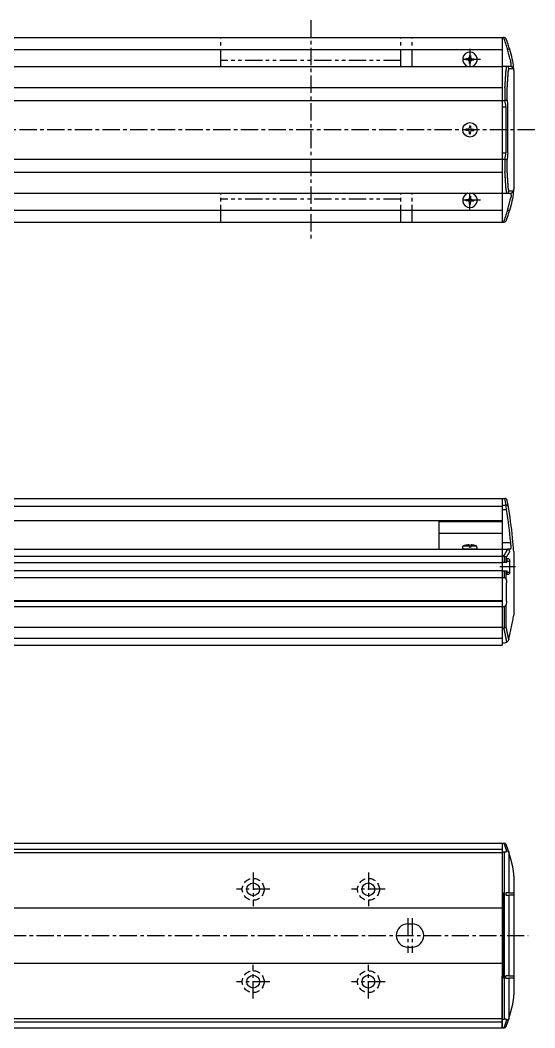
# Model space of a CAD drawing. Extents: x -693 to 200, y 35 to 506.
# Drawn here: x -23.5 to 199.7, y 69.3 to 505.8 of the extents above; entities that cross this region are included whole.
import ezdxf

# ---------------------------------------------------------------- set-up
doc = ezdxf.new("R2010")
doc.units = 0
for name, pattern in [('CENTER', [12, 7.5, -1.5, 1.5, -1.5]), ('DASHED', [4.5, 3, -1.5]), ('PHANTOM', [15, 7.5, -1.5, 1.5, -1.5, 1.5, -1.5])]:
    doc.linetypes.add(name, pattern=pattern)
doc.layers.get('0').update_dxf_attribs({"linetype": 'CONTINUOUS'})
doc.layers.add('CENTER', color=1, linetype='CENTER')

msp = doc.modelspace()

# ---------------------------------------------------------------- linework, layer by layer
at = {"color": 7, "linetype": 'CONTINUOUS'}
for p, q in [((-504.42, 498.26), (185.58, 498.26)), ((185.58, 498.26), (185.58, 418.26)), ((185.58, 498.26), (186.16, 498.26)), ((186.36, 498.26), (186.16, 498.26)), ((-258.42, 493.06), (185.58, 493.06)), ((169.83, 489.01), (169.83, 488.51)), ((170.58, 489.01), (169.83, 489.01)), ((171.33, 490.51), (171.33, 489.76)), ((171.33, 490.51), (171.83, 490.51)), ((171.83, 490.51), (171.83, 489.76)), ((172.57, 489.01), (173.33, 489.01)), ((173.33, 489.01), (173.33, 488.51)), ((187.97, 493.09), (187.82, 493.07)), ((190.16, 487.99), (189.94, 488.98)), ((-504.42, 485.76), (185.58, 485.76)), ((-258.42, 485.76), (185.58, 485.76)), ((170.58, 488.51), (169.83, 488.51)), ((171.33, 487.01), (171.33, 487.77)), ((171.33, 487.01), (171.83, 487.01)), ((171.83, 487.01), (171.83, 487.77)), ((172.57, 488.51), (173.33, 488.51)), ((189.25, 485.76), (185.58, 485.76)), ((188.41, 484.76), (190.24, 484.76)), ((188.97, 488.76), (189.18, 488.03)), ((190.48, 485.88), (190.48, 485.89)), ((190.58, 483.91), (190.58, 432.61)), ((-504.42, 476.53), (185.58, 476.53)), ((186.76, 476.51), (186.77, 476.51)), ((186.77, 476.51), (186.77, 471.02)), ((187.75, 471.6), (187.75, 476.34)), ((-504.42, 471), (185.58, 471)), ((185.58, 471.01), (186.66, 471.01)), ((185.58, 468.26), (187.09, 468.26)), ((186.77, 471.02), (186.66, 471.01)), ((187.09, 468.26), (187.09, 448.26)), ((188.08, 448.26), (188.08, 468.26)), ((169.83, 458.51), (169.83, 458.01)), ((170.58, 458.51), (169.83, 458.51)), ((171.33, 460.01), (171.33, 459.26)), ((171.33, 460.01), (171.83, 460.01)), ((171.83, 460.01), (171.83, 459.26)), ((172.57, 458.51), (173.33, 458.51)), ((173.33, 458.51), (173.33, 458.01)), ((170.58, 458.01), (169.83, 458.01)), ((171.33, 456.51), (171.33, 457.27)), ((171.33, 456.51), (171.83, 456.51)), ((171.83, 456.51), (171.83, 457.27)), ((172.57, 458.01), (173.33, 458.01)), ((-504.42, 445.53), (185.58, 445.53)), ((185.58, 448.26), (187.09, 448.26)), ((185.58, 445.51), (186.66, 445.51)), ((186.66, 445.51), (186.77, 445.51)), ((186.77, 445.51), (186.77, 440.01)), ((187.75, 440.19), (187.75, 444.92)), ((-504.42, 439.99), (185.58, 439.99)), ((186.77, 440.01), (186.76, 440.01)), ((-502.42, 430.76), (187.58, 430.76)), ((-258.42, 430.76), (185.58, 430.76)), ((169.83, 428.01), (169.83, 427.51)), ((170.58, 428.01), (169.83, 428.01)), ((171.33, 429.51), (171.33, 428.76)), ((171.33, 429.51), (171.83, 429.51)), ((171.83, 429.51), (171.83, 428.76)), ((172.57, 428.01), (173.33, 428.01)), ((173.33, 428.01), (173.33, 427.51)), ((185.58, 430.76), (189.25, 430.76)), ((190.24, 431.76), (188.41, 431.76)), ((188.97, 427.76), (189.18, 428.5)), ((189.94, 427.54), (190.16, 428.54)), ((190.48, 430.64), (190.48, 430.65)), ((-258.42, 423.46), (185.58, 423.46)), ((170.58, 427.51), (169.83, 427.51)), ((171.33, 426.01), (171.33, 426.77)), ((171.33, 426.01), (171.83, 426.01)), ((171.83, 426.01), (171.83, 426.77)), ((172.57, 427.51), (173.33, 427.51)), ((187.97, 423.44), (187.82, 423.46)), ((-504.42, 418.26), (185.58, 418.26)), ((185.58, 418.26), (186.16, 418.26)), ((186.16, 418.26), (186.36, 418.26)), ((-258.42, 298.59), (185.58, 298.59)), ((185.58, 298.59), (185.58, 236.09)), ((185.58, 298.59), (185.58, 289.09)), ((185.58, 298.59), (186.76, 298.59)), ((185.58, 298.59), (185.58, 289.09)), ((186.77, 298.59), (186.76, 298.59)), ((-258.42, 295.23), (185.58, 295.23)), ((185.58, 295.7), (187.27, 295.7)), ((185.58, 293.82), (187.43, 293.82)), ((-258.42, 289.09), (185.58, 289.09)), ((158.08, 289.09), (158.08, 276.59)), ((158.08, 288.62), (185.58, 288.62)), ((158.08, 283.63), (185.58, 283.63)), ((185.58, 279.59), (189.25, 279.59)), ((-504.42, 276.59), (185.58, 276.59)), ((168.43, 276.59), (168.54, 277.89)), ((174.73, 276.59), (168.43, 276.59)), ((171.18, 277.89), (168.54, 277.89)), ((171.18, 278.48), (171.18, 277.49)), ((171.98, 277.49), (171.18, 277.49)), ((171.98, 278.48), (171.98, 277.49)), ((174.61, 277.89), (171.98, 277.89)), ((174.73, 276.59), (174.61, 277.89)), ((185.58, 276.59), (187.82, 276.59)), ((185.58, 276.59), (185.58, 235.09)), ((188.97, 276.59), (187.82, 276.59)), ((187.82, 276.59), (187.97, 276.58)), ((189.18, 276.68), (188.97, 276.59)), ((190.48, 276.91), (190.48, 276.89)), ((190.58, 275.59), (190.58, 248.09)), ((-504.42, 273.59), (185.58, 273.59)), ((-504.42, 270.84), (185.58, 270.84)), ((185.58, 273.59), (186.16, 273.59)), ((185.58, 270.99), (187.55, 270.99)), ((186.16, 273.59), (186.36, 273.57)), ((186.36, 273.57), (186.36, 270.99)), ((187.29, 270.99), (187.29, 273.01)), ((188.49, 272.44), (187.55, 272.44)), ((187.55, 272.44), (187.55, 270.99)), ((187.55, 271.44), (188.81, 271.44)), ((188.81, 266.74), (188.81, 271.44)), ((-504.42, 267.34), (185.58, 267.34)), ((185.58, 267.19), (187.55, 267.19)), ((186.36, 267.19), (186.36, 264.32)), ((187.29, 263.52), (187.29, 267.19)), ((187.55, 267.19), (187.55, 265.74)), ((187.55, 266.74), (188.81, 266.74)), ((-504.42, 264.32), (185.58, 264.32)), ((185.58, 264.32), (186.36, 264.32)), ((187.43, 254.09), (187.43, 262.09)), ((187.55, 265.74), (188.49, 265.74)), ((-504.42, 254.39), (185.58, 254.39)), ((-504.42, 254.09), (185.58, 254.09)), ((-504.42, 251.85), (185.58, 251.85)), ((185.58, 251.85), (186.36, 251.85)), ((186.36, 251.85), (186.36, 242.59)), ((187.29, 242.85), (187.29, 252.65)), ((-504.42, 242.85), (185.58, 242.85)), ((185.58, 242.59), (186.31, 242.59)), ((186.36, 242.59), (186.31, 242.59)), ((-504.42, 238.09), (185.58, 238.09)), ((185.58, 236.09), (186.52, 236.09)), ((188.47, 237.62), (188.43, 237.48)), ((-504.42, 235.09), (185.58, 235.09)), ((-504.42, 149.3), (185.58, 149.3)), ((185.58, 149.3), (185.58, 69.3)), ((185.58, 149.3), (185.58, 126.85)), ((185.58, 149.3), (186.31, 149.3)), ((186.31, 149.3), (186.36, 149.3)), ((-504.42, 146.7), (185.58, 146.7)), ((-504.42, 145.3), (185.58, 145.3)), ((185.58, 145.55), (186.52, 145.55)), ((186.52, 73.05), (186.52, 145.55)), ((188.43, 145.51), (188.47, 145.38)), ((188.47, 145.38), (188.47, 127.8)), ((190.58, 134.95), (190.58, 83.65)), ((186.03, 127.8), (185.58, 127.8)), ((185.58, 126.85), (186.03, 126.85)), ((186.03, 127.8), (186.03, 90.8)), ((188.47, 127.8), (187.08, 127.8)), ((187.08, 127.8), (187.08, 126.8)), ((187.08, 126.8), (188.47, 126.8)), ((188.47, 127.8), (190.41, 127.8)), ((188.47, 126.8), (188.47, 91.8)), ((190.41, 126.8), (188.47, 126.8)), ((190.41, 127.8), (190.58, 127.75)), ((190.58, 126.74), (190.41, 126.8)), ((-504.42, 121.3), (185.58, 121.3)), ((144.58, 114.3), (146.58, 114.3)), ((144.58, 104.3), (146.58, 104.3)), ((-504.42, 97.3), (185.58, 97.3)), ((186.03, 91.76), (185.58, 91.75)), ((185.58, 69.3), (185.58, 91.75)), ((188.47, 91.8), (187.08, 91.8)), ((187.08, 90.8), (187.08, 91.8)), ((188.47, 91.8), (190.41, 91.8)), ((190.41, 91.8), (190.58, 91.86)), ((186.03, 90.8), (185.58, 90.8)), ((187.08, 90.8), (188.47, 90.8)), ((188.47, 90.8), (188.47, 73.22)), ((190.41, 90.8), (188.47, 90.8)), ((190.58, 90.86), (190.41, 90.8)), ((-504.42, 73.3), (185.58, 73.3)), ((-504.42, 71.9), (185.58, 71.9)), ((185.58, 73.05), (186.52, 73.05)), ((188.47, 73.22), (188.43, 73.09)), ((-504.42, 69.3), (185.58, 69.3)), ((185.58, 69.3), (186.31, 69.3)), ((186.36, 69.3), (186.31, 69.3))]:
    msp.add_line(p, q, dxfattribs=at)
at = {"color": 3, "linetype": 'PHANTOM'}
for p, q in [((63.58, 485.76), (63.58, 498.26)), ((141.58, 485.76), (141.58, 498.26)), ((146.58, 485.76), (146.58, 498.26)), ((141.58, 488.26), (63.58, 488.26)), ((63.58, 418.26), (63.58, 430.76)), ((141.58, 428.26), (63.58, 428.26)), ((141.58, 418.26), (141.58, 430.76)), ((146.58, 418.26), (146.58, 430.76))]:
    msp.add_line(p, q, dxfattribs=at)
at = {"color": 7, "linetype": 'CONTINUOUS'}
for points in [[(188.86, 493.09), (188.86, 493.09), (188.85, 493.11), (188.74, 493.17), (188.54, 493.18), (188.28, 493.15), (187.97, 493.09)], [(189.48, 486.57), (189.39, 487.13), (189.18, 488.03)], [(189.48, 429.96), (189.39, 429.4), (189.18, 428.5)], [(188.86, 423.44), (188.86, 423.44), (188.85, 423.42), (188.74, 423.36), (188.54, 423.35), (188.28, 423.38), (187.97, 423.44)], [(187.43, 293.82), (187.39, 294.24), (187.34, 294.87), (187.3, 295.37), (187.27, 295.7)], [(189.18, 276.68), (189.39, 277.07), (189.48, 277.54)], [(188.49, 272.44), (188.5, 272.44), (188.61, 272.37), (188.7, 272.2), (188.76, 271.96), (188.8, 271.66), (188.81, 271.44)], [(188.81, 266.74), (188.81, 266.64), (188.78, 266.32), (188.72, 266.03), (188.63, 265.83), (188.52, 265.74), (188.49, 265.74)], [(187.29, 263.52), (187.37, 263.03), (187.43, 262.09)], [(187.43, 254.09), (187.41, 253.54), (187.29, 252.65)], [(188.47, 237.62), (189.38, 241.71), (190.16, 245.67)], [(188.43, 145.51), (188.38, 145.61), (188.23, 145.74), (187.98, 145.8), (187.58, 145.73)], [(190.16, 139.03), (189.38, 142.3), (188.47, 145.38)], [(188.47, 73.22), (189.38, 76.31), (190.16, 79.58)], [(187.58, 72.88), (187.79, 72.82), (188.1, 72.82), (188.32, 72.92), (188.43, 73.09)]]:
    msp.add_lwpolyline(points, dxfattribs=at)
for points in [[(186.76, 476.51, 0), (186.76, 476.58, 0), (186.77, 476.64, 0), (186.77, 476.7, 0), (186.77, 476.76, 0), (186.78, 476.82, 0), (186.78, 476.89, 0), (186.79, 476.95, 0), (186.79, 477.01, 0), (186.79, 477.07, 0), (186.8, 477.13, 0), (186.8, 477.19, 0), (186.81, 477.26, 0), (186.81, 477.32, 0), (186.82, 477.38, 0), (186.82, 477.44, 0), (186.82, 477.5, 0), (186.83, 477.57, 0), (186.83, 477.63, 0), (186.84, 477.69, 0), (186.84, 477.75, 0), (186.84, 477.81, 0), (186.85, 477.88, 0), (186.85, 477.94, 0), (186.86, 478, 0), (186.86, 478.06, 0), (186.87, 478.12, 0), (186.87, 478.19, 0), (186.87, 478.25, 0), (186.88, 478.31, 0), (186.88, 478.37, 0), (186.89, 478.43, 0), (186.89, 478.5, 0), (186.89, 478.56, 0), (186.9, 478.62, 0), (186.9, 478.68, 0), (186.91, 478.74, 0), (186.91, 478.81, 0), (186.91, 478.87, 0), (186.92, 478.93, 0), (186.92, 478.99, 0), (186.93, 479.05, 0), (186.93, 479.12, 0), (186.94, 479.18, 0), (186.94, 479.24, 0), (186.94, 479.3, 0), (186.95, 479.36, 0), (186.95, 479.42, 0), (186.96, 479.49, 0), (186.96, 479.55, 0), (186.96, 479.61, 0), (186.97, 479.67, 0), (186.97, 479.74, 0), (186.97, 479.8, 0), (186.98, 479.86, 0), (186.98, 479.92, 0), (186.99, 479.98, 0), (186.99, 480.05, 0), (187, 480.11, 0), (187, 480.17, 0), (187, 480.23, 0), (187.01, 480.29, 0), (187.01, 480.36, 0), (187.01, 480.42, 0), (187.02, 480.48, 0), (187.02, 480.54, 0), (187.03, 480.6, 0), (187.03, 480.67, 0), (187.03, 480.73, 0), (187.04, 480.79, 0), (187.04, 480.85, 0), (187.05, 480.91, 0), (187.05, 480.98, 0), (187.06, 481.04, 0), (187.06, 481.1, 0), (187.06, 481.16, 0), (187.07, 481.22, 0), (187.07, 481.29, 0), (187.07, 481.35, 0), (187.08, 481.41, 0), (187.08, 481.47, 0), (187.09, 481.53, 0), (187.09, 481.59, 0), (187.09, 481.66, 0), (187.1, 481.72, 0), (187.1, 481.78, 0), (187.11, 481.84, 0), (187.11, 481.9, 0), (187.11, 481.97, 0), (187.12, 482.03, 0), (187.12, 482.09, 0), (187.13, 482.15, 0), (187.13, 482.21, 0), (187.13, 482.28, 0), (187.14, 482.34, 0), (187.14, 482.4, 0), (187.15, 482.46, 0), (187.15, 482.52, 0), (187.15, 482.59, 0), (187.16, 482.65, 0), (187.16, 482.71, 0), (187.16, 482.77, 0), (187.17, 482.83, 0), (187.17, 482.9, 0), (187.18, 482.96, 0), (187.18, 483.02, 0), (187.19, 483.08, 0), (187.19, 483.14, 0), (187.19, 483.21, 0), (187.2, 483.27, 0), (187.2, 483.33, 0), (187.2, 483.39, 0), (187.21, 483.45, 0), (187.21, 483.52, 0), (187.22, 483.58, 0), (187.22, 483.64, 0), (187.22, 483.7, 0), (187.23, 483.77, 0), (187.23, 483.83, 0), (187.24, 483.89, 0), (187.24, 483.95, 0), (187.24, 484.01, 0), (187.25, 484.08, 0), (187.25, 484.14, 0), (187.25, 484.2, 0), (187.26, 484.26, 0), (187.26, 484.32, 0), (187.27, 484.39, 0), (187.27, 484.45, 0)], [(187.75, 476.34, 0), (187.76, 476.4, 0), (187.76, 476.46, 0), (187.76, 476.52, 0), (187.77, 476.58, 0), (187.77, 476.64, 0), (187.78, 476.7, 0), (187.78, 476.76, 0), (187.78, 476.82, 0), (187.79, 476.88, 0), (187.79, 476.94, 0), (187.8, 477, 0), (187.8, 477.06, 0), (187.81, 477.13, 0), (187.81, 477.19, 0), (187.81, 477.25, 0), (187.82, 477.31, 0), (187.82, 477.37, 0), (187.83, 477.43, 0), (187.83, 477.49, 0), (187.83, 477.55, 0), (187.84, 477.61, 0), (187.84, 477.67, 0), (187.85, 477.73, 0), (187.85, 477.79, 0), (187.85, 477.85, 0), (187.86, 477.91, 0), (187.86, 477.97, 0), (187.87, 478.04, 0), (187.87, 478.1, 0), (187.87, 478.16, 0), (187.88, 478.22, 0), (187.88, 478.28, 0), (187.89, 478.34, 0), (187.89, 478.4, 0), (187.89, 478.46, 0), (187.9, 478.52, 0), (187.9, 478.58, 0), (187.91, 478.64, 0), (187.91, 478.7, 0), (187.91, 478.76, 0), (187.92, 478.82, 0), (187.92, 478.88, 0), (187.93, 478.94, 0), (187.93, 479.01, 0), (187.93, 479.07, 0), (187.94, 479.13, 0), (187.94, 479.19, 0), (187.95, 479.25, 0), (187.95, 479.31, 0), (187.95, 479.37, 0), (187.96, 479.43, 0), (187.96, 479.49, 0), (187.97, 479.55, 0), (187.97, 479.61, 0), (187.97, 479.67, 0), (187.98, 479.73, 0), (187.98, 479.8, 0), (187.99, 479.86, 0), (187.99, 479.92, 0), (187.99, 479.98, 0), (188, 480.04, 0), (188, 480.1, 0), (188, 480.16, 0), (188.01, 480.22, 0), (188.01, 480.28, 0), (188.02, 480.34, 0), (188.02, 480.4, 0), (188.03, 480.46, 0), (188.03, 480.52, 0), (188.03, 480.58, 0), (188.04, 480.64, 0), (188.04, 480.7, 0), (188.04, 480.77, 0), (188.05, 480.83, 0), (188.05, 480.89, 0), (188.06, 480.95, 0), (188.06, 481.01, 0), (188.06, 481.07, 0), (188.07, 481.13, 0), (188.07, 481.19, 0), (188.08, 481.25, 0), (188.08, 481.31, 0), (188.08, 481.37, 0), (188.09, 481.43, 0), (188.09, 481.49, 0), (188.09, 481.55, 0), (188.1, 481.62, 0), (188.1, 481.68, 0), (188.11, 481.74, 0), (188.11, 481.8, 0), (188.12, 481.86, 0), (188.12, 481.92, 0), (188.12, 481.98, 0), (188.13, 482.04, 0), (188.13, 482.1, 0), (188.13, 482.16, 0), (188.14, 482.22, 0), (188.14, 482.28, 0), (188.15, 482.35, 0), (188.15, 482.4, 0), (188.15, 482.47, 0), (188.16, 482.53, 0), (188.16, 482.59, 0), (188.16, 482.65, 0), (188.17, 482.71, 0), (188.17, 482.77, 0), (188.18, 482.83, 0), (188.18, 482.89, 0), (188.18, 482.95, 0), (188.19, 483.01, 0), (188.19, 483.07, 0), (188.19, 483.13, 0), (188.2, 483.19, 0), (188.2, 483.26, 0), (188.21, 483.32, 0), (188.21, 483.38, 0), (188.21, 483.44, 0), (188.22, 483.5, 0), (188.22, 483.56, 0), (188.23, 483.62, 0), (188.23, 483.68, 0), (188.23, 483.74, 0), (188.24, 483.8, 0), (188.24, 483.86, 0), (188.25, 483.92, 0), (188.25, 483.99, 0), (188.25, 484.05, 0), (188.26, 484.11, 0)], [(187.27, 432.08, 0), (187.27, 432.14, 0), (187.26, 432.2, 0), (187.26, 432.27, 0), (187.25, 432.33, 0), (187.25, 432.39, 0), (187.25, 432.45, 0), (187.24, 432.51, 0), (187.24, 432.58, 0), (187.24, 432.64, 0), (187.23, 432.7, 0), (187.23, 432.76, 0), (187.22, 432.82, 0), (187.22, 432.89, 0), (187.22, 432.95, 0), (187.21, 433.01, 0), (187.21, 433.07, 0), (187.2, 433.13, 0), (187.2, 433.2, 0), (187.2, 433.26, 0), (187.19, 433.32, 0), (187.19, 433.38, 0), (187.19, 433.44, 0), (187.18, 433.51, 0), (187.18, 433.57, 0), (187.17, 433.63, 0), (187.17, 433.69, 0), (187.16, 433.76, 0), (187.16, 433.82, 0), (187.16, 433.88, 0), (187.15, 433.94, 0), (187.15, 434, 0), (187.15, 434.07, 0), (187.14, 434.13, 0), (187.14, 434.19, 0), (187.13, 434.25, 0), (187.13, 434.31, 0), (187.13, 434.38, 0), (187.12, 434.44, 0), (187.12, 434.5, 0), (187.11, 434.56, 0), (187.11, 434.62, 0), (187.11, 434.69, 0), (187.1, 434.75, 0), (187.1, 434.81, 0), (187.09, 434.87, 0), (187.09, 434.93, 0), (187.09, 435, 0), (187.08, 435.06, 0), (187.08, 435.12, 0), (187.07, 435.18, 0), (187.07, 435.24, 0), (187.07, 435.31, 0), (187.06, 435.37, 0), (187.06, 435.43, 0), (187.06, 435.49, 0), (187.05, 435.55, 0), (187.05, 435.62, 0), (187.04, 435.68, 0), (187.04, 435.74, 0), (187.03, 435.8, 0), (187.03, 435.86, 0), (187.03, 435.93, 0), (187.02, 435.99, 0), (187.02, 436.05, 0), (187.01, 436.11, 0), (187.01, 436.17, 0), (187.01, 436.24, 0), (187, 436.3, 0), (187, 436.36, 0), (187, 436.42, 0), (186.99, 436.48, 0), (186.99, 436.55, 0), (186.98, 436.61, 0), (186.98, 436.67, 0), (186.97, 436.73, 0), (186.97, 436.79, 0), (186.97, 436.86, 0), (186.96, 436.92, 0), (186.96, 436.98, 0), (186.96, 437.04, 0), (186.95, 437.1, 0), (186.95, 437.17, 0), (186.94, 437.23, 0), (186.94, 437.29, 0), (186.94, 437.35, 0), (186.93, 437.41, 0), (186.93, 437.48, 0), (186.92, 437.54, 0), (186.92, 437.6, 0), (186.91, 437.66, 0), (186.91, 437.72, 0), (186.91, 437.79, 0), (186.9, 437.85, 0), (186.9, 437.91, 0), (186.89, 437.97, 0), (186.89, 438.03, 0), (186.89, 438.1, 0), (186.88, 438.16, 0), (186.88, 438.22, 0), (186.87, 438.28, 0), (186.87, 438.34, 0), (186.87, 438.4, 0), (186.86, 438.47, 0), (186.86, 438.53, 0), (186.85, 438.59, 0), (186.85, 438.65, 0), (186.84, 438.71, 0), (186.84, 438.78, 0), (186.84, 438.84, 0), (186.83, 438.9, 0), (186.83, 438.96, 0), (186.82, 439.02, 0), (186.82, 439.09, 0), (186.82, 439.15, 0), (186.81, 439.21, 0), (186.81, 439.27, 0), (186.8, 439.33, 0), (186.8, 439.39, 0), (186.79, 439.46, 0), (186.79, 439.52, 0), (186.79, 439.58, 0), (186.78, 439.64, 0), (186.78, 439.7, 0), (186.77, 439.77, 0), (186.77, 439.83, 0), (186.77, 439.89, 0), (186.76, 439.95, 0), (186.76, 440.01, 0)], [(188.26, 432.42, 0), (188.25, 432.48, 0), (188.25, 432.54, 0), (188.25, 432.61, 0), (188.24, 432.66, 0), (188.24, 432.73, 0), (188.23, 432.79, 0), (188.23, 432.85, 0), (188.23, 432.91, 0), (188.22, 432.97, 0), (188.22, 433.03, 0), (188.21, 433.09, 0), (188.21, 433.15, 0), (188.21, 433.21, 0), (188.2, 433.27, 0), (188.2, 433.33, 0), (188.19, 433.39, 0), (188.19, 433.45, 0), (188.19, 433.52, 0), (188.18, 433.58, 0), (188.18, 433.64, 0), (188.18, 433.7, 0), (188.17, 433.76, 0), (188.17, 433.82, 0), (188.16, 433.88, 0), (188.16, 433.94, 0), (188.16, 434, 0), (188.15, 434.06, 0), (188.15, 434.12, 0), (188.15, 434.18, 0), (188.14, 434.25, 0), (188.14, 434.31, 0), (188.13, 434.37, 0), (188.13, 434.43, 0), (188.13, 434.49, 0), (188.12, 434.55, 0), (188.12, 434.61, 0), (188.12, 434.67, 0), (188.11, 434.73, 0), (188.11, 434.79, 0), (188.1, 434.85, 0), (188.1, 434.91, 0), (188.09, 434.97, 0), (188.09, 435.03, 0), (188.09, 435.1, 0), (188.08, 435.16, 0), (188.08, 435.22, 0), (188.08, 435.28, 0), (188.07, 435.34, 0), (188.07, 435.4, 0), (188.06, 435.46, 0), (188.06, 435.52, 0), (188.06, 435.58, 0), (188.05, 435.64, 0), (188.05, 435.7, 0), (188.04, 435.76, 0), (188.04, 435.82, 0), (188.04, 435.88, 0), (188.03, 435.94, 0), (188.03, 436, 0), (188.03, 436.07, 0), (188.02, 436.13, 0), (188.02, 436.19, 0), (188.01, 436.25, 0), (188.01, 436.31, 0), (188, 436.37, 0), (188, 436.43, 0), (188, 436.49, 0), (187.99, 436.55, 0), (187.99, 436.61, 0), (187.99, 436.67, 0), (187.98, 436.73, 0), (187.98, 436.79, 0), (187.97, 436.85, 0), (187.97, 436.92, 0), (187.97, 436.98, 0), (187.96, 437.04, 0), (187.96, 437.1, 0), (187.95, 437.16, 0), (187.95, 437.22, 0), (187.95, 437.28, 0), (187.94, 437.34, 0), (187.94, 437.4, 0), (187.93, 437.46, 0), (187.93, 437.52, 0), (187.93, 437.58, 0), (187.92, 437.64, 0), (187.92, 437.7, 0), (187.91, 437.76, 0), (187.91, 437.83, 0), (187.91, 437.89, 0), (187.9, 437.95, 0), (187.9, 438.01, 0), (187.89, 438.07, 0), (187.89, 438.13, 0), (187.89, 438.19, 0), (187.88, 438.25, 0), (187.88, 438.31, 0), (187.87, 438.37, 0), (187.87, 438.43, 0), (187.87, 438.49, 0), (187.86, 438.55, 0), (187.86, 438.61, 0), (187.85, 438.68, 0), (187.85, 438.74, 0), (187.85, 438.8, 0), (187.84, 438.86, 0), (187.84, 438.92, 0), (187.83, 438.98, 0), (187.83, 439.04, 0), (187.83, 439.1, 0), (187.82, 439.16, 0), (187.82, 439.22, 0), (187.81, 439.28, 0), (187.81, 439.34, 0), (187.81, 439.4, 0), (187.8, 439.46, 0), (187.8, 439.52, 0), (187.79, 439.58, 0), (187.79, 439.64, 0), (187.78, 439.71, 0), (187.78, 439.77, 0), (187.78, 439.83, 0), (187.77, 439.89, 0), (187.77, 439.95, 0), (187.76, 440.01, 0), (187.76, 440.07, 0), (187.76, 440.13, 0), (187.75, 440.19, 0)], [(171.18, 278.48, 0), (171.16, 278.48, 0), (171.13, 278.48, 0), (171.11, 278.47, 0), (171.09, 278.47, 0), (171.07, 278.47, 0), (171.05, 278.47, 0), (171.03, 278.47, 0), (171.01, 278.47, 0), (170.99, 278.46, 0), (170.97, 278.46, 0), (170.94, 278.46, 0), (170.92, 278.46, 0), (170.9, 278.46, 0), (170.88, 278.46, 0), (170.86, 278.45, 0), (170.84, 278.45, 0), (170.82, 278.45, 0), (170.8, 278.45, 0), (170.78, 278.45, 0), (170.75, 278.44, 0), (170.73, 278.44, 0), (170.71, 278.44, 0), (170.69, 278.44, 0), (170.67, 278.44, 0), (170.65, 278.43, 0), (170.63, 278.43, 0), (170.61, 278.43, 0), (170.59, 278.43, 0), (170.56, 278.42, 0), (170.54, 278.42, 0), (170.52, 278.42, 0), (170.5, 278.41, 0), (170.48, 278.41, 0), (170.46, 278.41, 0), (170.44, 278.4, 0), (170.42, 278.4, 0), (170.4, 278.4, 0), (170.38, 278.4, 0), (170.35, 278.39, 0), (170.33, 278.39, 0), (170.31, 278.39, 0), (170.29, 278.38, 0), (170.27, 278.38, 0), (170.25, 278.38, 0), (170.23, 278.37, 0), (170.21, 278.37, 0), (170.19, 278.37, 0), (170.17, 278.36, 0), (170.15, 278.36, 0), (170.12, 278.35, 0), (170.1, 278.35, 0), (170.08, 278.35, 0), (170.06, 278.34, 0), (170.04, 278.34, 0), (170.02, 278.33, 0), (170, 278.33, 0), (169.98, 278.32, 0), (169.96, 278.32, 0), (169.94, 278.32, 0), (169.92, 278.31, 0), (169.9, 278.31, 0), (169.88, 278.3, 0), (169.85, 278.3, 0), (169.83, 278.29, 0), (169.81, 278.29, 0), (169.79, 278.29, 0), (169.77, 278.28, 0), (169.75, 278.27, 0), (169.73, 278.27, 0), (169.71, 278.26, 0), (169.69, 278.26, 0), (169.67, 278.25, 0), (169.65, 278.25, 0), (169.63, 278.25, 0), (169.61, 278.24, 0), (169.59, 278.24, 0), (169.57, 278.23, 0), (169.54, 278.22, 0), (169.53, 278.22, 0), (169.5, 278.21, 0), (169.48, 278.21, 0), (169.46, 278.2, 0), (169.44, 278.2, 0), (169.42, 278.19, 0), (169.4, 278.19, 0), (169.38, 278.18, 0), (169.36, 278.17, 0), (169.34, 278.17, 0), (169.32, 278.16, 0), (169.3, 278.15, 0), (169.28, 278.15, 0), (169.26, 278.14, 0), (169.24, 278.14, 0), (169.22, 278.13, 0), (169.2, 278.12, 0), (169.18, 278.12, 0), (169.16, 278.11, 0), (169.14, 278.11, 0), (169.12, 278.1, 0), (169.1, 278.09, 0), (169.08, 278.09, 0), (169.06, 278.08, 0), (169.04, 278.07, 0), (169.02, 278.06, 0), (169, 278.06, 0), (168.98, 278.05, 0), (168.96, 278.05, 0), (168.94, 278.04, 0), (168.92, 278.03, 0), (168.9, 278.02, 0), (168.88, 278.02, 0), (168.86, 278.01, 0), (168.84, 278, 0), (168.82, 278, 0), (168.8, 277.99, 0), (168.78, 277.98, 0), (168.76, 277.97, 0), (168.74, 277.96, 0), (168.72, 277.96, 0), (168.7, 277.95, 0), (168.68, 277.94, 0), (168.66, 277.93, 0), (168.64, 277.93, 0), (168.62, 277.92, 0), (168.6, 277.91, 0), (168.58, 277.9, 0), (168.56, 277.89, 0), (168.54, 277.89, 0)], [(174.61, 277.89, 0), (174.59, 277.89, 0), (174.57, 277.9, 0), (174.55, 277.91, 0), (174.53, 277.92, 0), (174.51, 277.93, 0), (174.5, 277.93, 0), (174.47, 277.94, 0), (174.46, 277.95, 0), (174.44, 277.96, 0), (174.42, 277.96, 0), (174.4, 277.97, 0), (174.38, 277.98, 0), (174.36, 277.99, 0), (174.34, 278, 0), (174.32, 278, 0), (174.3, 278.01, 0), (174.28, 278.02, 0), (174.26, 278.02, 0), (174.24, 278.03, 0), (174.22, 278.04, 0), (174.2, 278.05, 0), (174.18, 278.05, 0), (174.16, 278.06, 0), (174.14, 278.06, 0), (174.12, 278.07, 0), (174.1, 278.08, 0), (174.08, 278.09, 0), (174.06, 278.09, 0), (174.04, 278.1, 0), (174.02, 278.11, 0), (174, 278.11, 0), (173.97, 278.12, 0), (173.96, 278.12, 0), (173.94, 278.13, 0), (173.91, 278.14, 0), (173.89, 278.14, 0), (173.87, 278.15, 0), (173.85, 278.15, 0), (173.83, 278.16, 0), (173.81, 278.17, 0), (173.79, 278.17, 0), (173.77, 278.18, 0), (173.75, 278.19, 0), (173.73, 278.19, 0), (173.71, 278.2, 0), (173.69, 278.2, 0), (173.67, 278.21, 0), (173.65, 278.21, 0), (173.63, 278.22, 0), (173.61, 278.22, 0), (173.59, 278.23, 0), (173.57, 278.24, 0), (173.55, 278.24, 0), (173.53, 278.25, 0), (173.51, 278.25, 0), (173.49, 278.25, 0), (173.47, 278.26, 0), (173.44, 278.26, 0), (173.42, 278.27, 0), (173.4, 278.27, 0), (173.38, 278.28, 0), (173.36, 278.29, 0), (173.34, 278.29, 0), (173.32, 278.29, 0), (173.3, 278.3, 0), (173.28, 278.3, 0), (173.26, 278.31, 0), (173.24, 278.31, 0), (173.22, 278.32, 0), (173.2, 278.32, 0), (173.18, 278.32, 0), (173.15, 278.33, 0), (173.13, 278.33, 0), (173.11, 278.34, 0), (173.09, 278.34, 0), (173.07, 278.35, 0), (173.05, 278.35, 0), (173.03, 278.35, 0), (173.01, 278.36, 0), (172.99, 278.36, 0), (172.97, 278.37, 0), (172.95, 278.37, 0), (172.93, 278.37, 0), (172.9, 278.38, 0), (172.88, 278.38, 0), (172.86, 278.38, 0), (172.84, 278.39, 0), (172.82, 278.39, 0), (172.8, 278.39, 0), (172.78, 278.4, 0), (172.76, 278.4, 0), (172.74, 278.4, 0), (172.72, 278.4, 0), (172.69, 278.41, 0), (172.67, 278.41, 0), (172.65, 278.41, 0), (172.63, 278.42, 0), (172.61, 278.42, 0), (172.59, 278.42, 0), (172.57, 278.43, 0), (172.55, 278.43, 0), (172.53, 278.43, 0), (172.5, 278.43, 0), (172.48, 278.44, 0), (172.46, 278.44, 0), (172.44, 278.44, 0), (172.42, 278.44, 0), (172.4, 278.44, 0), (172.38, 278.45, 0), (172.36, 278.45, 0), (172.34, 278.45, 0), (172.31, 278.45, 0), (172.29, 278.45, 0), (172.27, 278.46, 0), (172.25, 278.46, 0), (172.23, 278.46, 0), (172.21, 278.46, 0), (172.19, 278.46, 0), (172.17, 278.46, 0), (172.15, 278.47, 0), (172.12, 278.47, 0), (172.1, 278.47, 0), (172.08, 278.47, 0), (172.06, 278.47, 0), (172.04, 278.47, 0), (172.02, 278.48, 0), (172, 278.48, 0), (171.98, 278.48, 0)], [(186.16, 273.59, 0), (186.18, 273.61, 0), (186.19, 273.63, 0), (186.21, 273.66, 0), (186.22, 273.68, 0), (186.24, 273.7, 0), (186.26, 273.73, 0), (186.27, 273.75, 0), (186.29, 273.77, 0), (186.3, 273.79, 0), (186.32, 273.82, 0), (186.34, 273.84, 0), (186.35, 273.86, 0), (186.37, 273.89, 0), (186.38, 273.91, 0), (186.4, 273.93, 0), (186.41, 273.95, 0), (186.43, 273.98, 0), (186.44, 274, 0), (186.46, 274.02, 0), (186.47, 274.05, 0), (186.49, 274.07, 0), (186.51, 274.09, 0), (186.52, 274.12, 0), (186.54, 274.14, 0), (186.55, 274.16, 0), (186.57, 274.19, 0), (186.58, 274.21, 0), (186.6, 274.23, 0), (186.61, 274.26, 0), (186.63, 274.28, 0), (186.64, 274.3, 0), (186.66, 274.32, 0), (186.67, 274.35, 0), (186.69, 274.37, 0), (186.7, 274.39, 0), (186.72, 274.42, 0), (186.73, 274.44, 0), (186.75, 274.46, 0), (186.76, 274.49, 0), (186.78, 274.51, 0), (186.79, 274.53, 0), (186.81, 274.56, 0), (186.82, 274.58, 0), (186.84, 274.6, 0), (186.85, 274.63, 0), (186.87, 274.65, 0), (186.88, 274.67, 0), (186.9, 274.7, 0), (186.91, 274.72, 0), (186.92, 274.74, 0), (186.94, 274.77, 0), (186.95, 274.79, 0), (186.97, 274.81, 0), (186.98, 274.84, 0), (187, 274.86, 0), (187.01, 274.88, 0), (187.03, 274.91, 0), (187.04, 274.93, 0), (187.05, 274.95, 0), (187.07, 274.98, 0), (187.08, 275, 0), (187.1, 275.02, 0), (187.11, 275.05, 0), (187.12, 275.07, 0), (187.14, 275.09, 0), (187.15, 275.12, 0), (187.17, 275.14, 0), (187.18, 275.16, 0), (187.19, 275.19, 0), (187.21, 275.21, 0), (187.22, 275.23, 0), (187.24, 275.26, 0), (187.25, 275.28, 0), (187.26, 275.3, 0), (187.28, 275.33, 0), (187.29, 275.35, 0), (187.31, 275.37, 0), (187.32, 275.4, 0), (187.33, 275.42, 0), (187.35, 275.44, 0), (187.36, 275.47, 0), (187.37, 275.49, 0), (187.39, 275.51, 0), (187.4, 275.54, 0), (187.41, 275.56, 0), (187.43, 275.58, 0), (187.44, 275.61, 0), (187.46, 275.63, 0), (187.47, 275.65, 0), (187.48, 275.68, 0), (187.5, 275.7, 0), (187.51, 275.73, 0), (187.52, 275.75, 0), (187.53, 275.77, 0), (187.55, 275.8, 0), (187.56, 275.82, 0), (187.57, 275.84, 0), (187.59, 275.87, 0), (187.6, 275.89, 0), (187.61, 275.91, 0), (187.63, 275.94, 0), (187.64, 275.96, 0), (187.65, 275.99, 0), (187.66, 276.01, 0), (187.68, 276.03, 0), (187.69, 276.06, 0), (187.7, 276.08, 0), (187.72, 276.1, 0), (187.73, 276.13, 0), (187.74, 276.15, 0), (187.75, 276.17, 0), (187.77, 276.2, 0), (187.78, 276.22, 0), (187.79, 276.25, 0), (187.81, 276.27, 0), (187.82, 276.29, 0), (187.83, 276.32, 0), (187.84, 276.34, 0), (187.86, 276.36, 0), (187.87, 276.39, 0), (187.88, 276.41, 0), (187.89, 276.43, 0), (187.91, 276.46, 0), (187.92, 276.48, 0), (187.93, 276.5, 0), (187.94, 276.53, 0), (187.96, 276.55, 0), (187.97, 276.58, 0)], [(187.29, 273.01, 0), (187.3, 273.03, 0), (187.32, 273.05, 0), (187.33, 273.07, 0), (187.34, 273.09, 0), (187.36, 273.11, 0), (187.37, 273.13, 0), (187.39, 273.15, 0), (187.4, 273.17, 0), (187.41, 273.19, 0), (187.43, 273.21, 0), (187.44, 273.23, 0), (187.45, 273.25, 0), (187.47, 273.27, 0), (187.48, 273.29, 0), (187.49, 273.31, 0), (187.51, 273.33, 0), (187.52, 273.35, 0), (187.53, 273.37, 0), (187.55, 273.39, 0), (187.56, 273.41, 0), (187.57, 273.43, 0), (187.59, 273.45, 0), (187.6, 273.47, 0), (187.61, 273.49, 0), (187.63, 273.51, 0), (187.64, 273.53, 0), (187.65, 273.55, 0), (187.66, 273.57, 0), (187.68, 273.59, 0), (187.69, 273.61, 0), (187.7, 273.63, 0), (187.72, 273.65, 0), (187.73, 273.67, 0), (187.74, 273.69, 0), (187.76, 273.71, 0), (187.77, 273.73, 0), (187.78, 273.75, 0), (187.79, 273.77, 0), (187.81, 273.79, 0), (187.82, 273.81, 0), (187.83, 273.83, 0), (187.85, 273.85, 0), (187.86, 273.87, 0), (187.87, 273.89, 0), (187.88, 273.91, 0), (187.9, 273.93, 0), (187.91, 273.95, 0), (187.92, 273.97, 0), (187.93, 273.99, 0), (187.95, 274.01, 0), (187.96, 274.03, 0), (187.97, 274.05, 0), (187.99, 274.07, 0), (188, 274.09, 0), (188.01, 274.11, 0), (188.02, 274.13, 0), (188.03, 274.15, 0), (188.05, 274.17, 0), (188.06, 274.19, 0), (188.07, 274.21, 0), (188.08, 274.23, 0), (188.1, 274.25, 0), (188.11, 274.27, 0), (188.12, 274.29, 0), (188.13, 274.31, 0), (188.15, 274.33, 0), (188.16, 274.35, 0), (188.17, 274.37, 0), (188.18, 274.39, 0), (188.19, 274.41, 0), (188.21, 274.43, 0), (188.22, 274.45, 0), (188.23, 274.47, 0), (188.24, 274.49, 0), (188.25, 274.51, 0), (188.27, 274.53, 0), (188.28, 274.55, 0), (188.29, 274.57, 0), (188.3, 274.59, 0), (188.31, 274.61, 0), (188.33, 274.63, 0), (188.34, 274.65, 0), (188.35, 274.67, 0), (188.36, 274.69, 0), (188.37, 274.71, 0), (188.38, 274.73, 0), (188.4, 274.75, 0), (188.41, 274.77, 0), (188.42, 274.79, 0), (188.43, 274.81, 0), (188.44, 274.83, 0), (188.46, 274.86, 0), (188.47, 274.88, 0), (188.48, 274.89, 0), (188.49, 274.92, 0), (188.5, 274.94, 0), (188.51, 274.96, 0), (188.53, 274.98, 0), (188.54, 275, 0), (188.55, 275.02, 0), (188.56, 275.04, 0), (188.57, 275.06, 0), (188.58, 275.08, 0), (188.59, 275.1, 0), (188.6, 275.12, 0), (188.62, 275.14, 0), (188.63, 275.16, 0), (188.64, 275.18, 0), (188.65, 275.2, 0), (188.66, 275.22, 0), (188.67, 275.24, 0), (188.68, 275.26, 0), (188.69, 275.28, 0), (188.71, 275.3, 0), (188.72, 275.32, 0), (188.73, 275.34, 0), (188.74, 275.36, 0), (188.75, 275.38, 0), (188.76, 275.4, 0), (188.77, 275.42, 0), (188.78, 275.44, 0), (188.79, 275.46, 0), (188.81, 275.49, 0), (188.82, 275.5, 0), (188.83, 275.53, 0), (188.84, 275.55, 0), (188.85, 275.57, 0), (188.86, 275.59, 0)], [(187.59, 236.39, 0), (187.58, 236.44, 0), (187.57, 236.49, 0), (187.56, 236.54, 0), (187.55, 236.59, 0), (187.54, 236.64, 0), (187.53, 236.69, 0), (187.52, 236.74, 0), (187.51, 236.78, 0), (187.5, 236.83, 0), (187.49, 236.88, 0), (187.48, 236.93, 0), (187.47, 236.98, 0), (187.47, 237.03, 0), (187.46, 237.08, 0), (187.45, 237.13, 0), (187.44, 237.18, 0), (187.43, 237.22, 0), (187.42, 237.27, 0), (187.41, 237.32, 0), (187.4, 237.37, 0), (187.39, 237.42, 0), (187.38, 237.47, 0), (187.37, 237.52, 0), (187.36, 237.56, 0), (187.35, 237.61, 0), (187.34, 237.66, 0), (187.33, 237.71, 0), (187.32, 237.76, 0), (187.31, 237.81, 0), (187.31, 237.86, 0), (187.3, 237.91, 0), (187.29, 237.96, 0), (187.28, 238, 0), (187.27, 238.05, 0), (187.26, 238.1, 0), (187.25, 238.15, 0), (187.24, 238.2, 0), (187.23, 238.25, 0), (187.22, 238.29, 0), (187.21, 238.34, 0), (187.2, 238.39, 0), (187.19, 238.44, 0), (187.18, 238.49, 0), (187.17, 238.54, 0), (187.16, 238.59, 0), (187.15, 238.64, 0), (187.14, 238.68, 0), (187.13, 238.73, 0), (187.12, 238.78, 0), (187.11, 238.83, 0), (187.1, 238.88, 0), (187.09, 238.93, 0), (187.08, 238.97, 0), (187.07, 239.02, 0), (187.06, 239.07, 0), (187.05, 239.12, 0), (187.04, 239.17, 0), (187.03, 239.22, 0), (187.02, 239.27, 0), (187.01, 239.31, 0), (187, 239.36, 0), (186.99, 239.41, 0), (186.98, 239.46, 0), (186.97, 239.51, 0), (186.96, 239.56, 0), (186.95, 239.6, 0), (186.94, 239.65, 0), (186.93, 239.7, 0), (186.92, 239.75, 0), (186.91, 239.8, 0), (186.9, 239.85, 0), (186.89, 239.9, 0), (186.88, 239.94, 0), (186.87, 239.99, 0), (186.86, 240.04, 0), (186.85, 240.09, 0), (186.84, 240.14, 0), (186.83, 240.19, 0), (186.82, 240.23, 0), (186.81, 240.28, 0), (186.8, 240.33, 0), (186.79, 240.38, 0), (186.78, 240.43, 0), (186.77, 240.47, 0), (186.76, 240.52, 0), (186.75, 240.57, 0), (186.74, 240.62, 0), (186.73, 240.67, 0), (186.72, 240.72, 0), (186.71, 240.76, 0), (186.7, 240.81, 0), (186.69, 240.86, 0), (186.68, 240.91, 0), (186.67, 240.96, 0), (186.66, 241, 0), (186.65, 241.05, 0), (186.64, 241.1, 0), (186.63, 241.15, 0), (186.62, 241.2, 0), (186.61, 241.24, 0), (186.59, 241.29, 0), (186.59, 241.34, 0), (186.57, 241.39, 0), (186.56, 241.44, 0), (186.55, 241.49, 0), (186.54, 241.53, 0), (186.53, 241.58, 0), (186.52, 241.63, 0), (186.51, 241.68, 0), (186.5, 241.72, 0), (186.49, 241.77, 0), (186.48, 241.82, 0), (186.47, 241.87, 0), (186.46, 241.92, 0), (186.45, 241.97, 0), (186.44, 242.01, 0), (186.43, 242.06, 0), (186.41, 242.11, 0), (186.4, 242.16, 0), (186.39, 242.2, 0), (186.38, 242.25, 0), (186.37, 242.3, 0), (186.36, 242.35, 0), (186.35, 242.4, 0), (186.34, 242.44, 0), (186.33, 242.49, 0), (186.32, 242.54, 0), (186.31, 242.59, 0)], [(188.43, 237.48, 0), (188.42, 237.52, 0), (188.41, 237.56, 0), (188.4, 237.6, 0), (188.39, 237.65, 0), (188.38, 237.69, 0), (188.38, 237.73, 0), (188.37, 237.77, 0), (188.36, 237.82, 0), (188.35, 237.86, 0), (188.34, 237.9, 0), (188.34, 237.94, 0), (188.33, 237.99, 0), (188.32, 238.03, 0), (188.31, 238.07, 0), (188.3, 238.11, 0), (188.29, 238.16, 0), (188.28, 238.2, 0), (188.28, 238.24, 0), (188.27, 238.28, 0), (188.26, 238.32, 0), (188.25, 238.37, 0), (188.24, 238.41, 0), (188.23, 238.45, 0), (188.23, 238.49, 0), (188.22, 238.54, 0), (188.21, 238.58, 0), (188.2, 238.62, 0), (188.19, 238.66, 0), (188.18, 238.71, 0), (188.18, 238.75, 0), (188.17, 238.79, 0), (188.16, 238.83, 0), (188.15, 238.87, 0), (188.14, 238.92, 0), (188.13, 238.96, 0), (188.12, 239, 0), (188.12, 239.04, 0), (188.11, 239.09, 0), (188.1, 239.13, 0), (188.09, 239.17, 0), (188.08, 239.21, 0), (188.07, 239.25, 0), (188.06, 239.3, 0), (188.06, 239.34, 0), (188.05, 239.38, 0), (188.04, 239.42, 0), (188.03, 239.46, 0), (188.02, 239.51, 0), (188.01, 239.55, 0), (188, 239.59, 0), (187.99, 239.63, 0), (187.99, 239.68, 0), (187.98, 239.72, 0), (187.97, 239.76, 0), (187.96, 239.8, 0), (187.95, 239.84, 0), (187.94, 239.88, 0), (187.93, 239.93, 0), (187.92, 239.97, 0), (187.91, 240.01, 0), (187.91, 240.05, 0), (187.9, 240.1, 0), (187.89, 240.14, 0), (187.88, 240.18, 0), (187.87, 240.22, 0), (187.86, 240.26, 0), (187.85, 240.31, 0), (187.84, 240.35, 0), (187.84, 240.39, 0), (187.83, 240.43, 0), (187.82, 240.47, 0), (187.81, 240.52, 0), (187.8, 240.56, 0), (187.79, 240.6, 0), (187.78, 240.64, 0), (187.77, 240.68, 0), (187.76, 240.72, 0), (187.75, 240.77, 0), (187.75, 240.81, 0), (187.74, 240.85, 0), (187.73, 240.89, 0), (187.72, 240.94, 0), (187.71, 240.98, 0), (187.7, 241.02, 0), (187.69, 241.06, 0), (187.68, 241.1, 0), (187.67, 241.14, 0), (187.66, 241.19, 0), (187.66, 241.23, 0), (187.65, 241.27, 0), (187.64, 241.31, 0), (187.63, 241.35, 0), (187.62, 241.4, 0), (187.61, 241.44, 0), (187.6, 241.48, 0), (187.59, 241.52, 0), (187.58, 241.56, 0), (187.57, 241.6, 0), (187.56, 241.65, 0), (187.55, 241.69, 0), (187.54, 241.73, 0), (187.53, 241.77, 0), (187.53, 241.81, 0), (187.52, 241.85, 0), (187.51, 241.9, 0), (187.5, 241.94, 0), (187.49, 241.98, 0), (187.48, 242.02, 0), (187.47, 242.06, 0), (187.46, 242.1, 0), (187.45, 242.15, 0), (187.44, 242.19, 0), (187.43, 242.23, 0), (187.42, 242.27, 0), (187.41, 242.31, 0), (187.4, 242.35, 0), (187.4, 242.4, 0), (187.38, 242.44, 0), (187.38, 242.48, 0), (187.37, 242.52, 0), (187.36, 242.56, 0), (187.35, 242.6, 0), (187.34, 242.65, 0), (187.33, 242.69, 0), (187.32, 242.73, 0), (187.31, 242.77, 0), (187.3, 242.81, 0), (187.29, 242.85, 0)], [(186.52, 145.55, 0), (186.53, 145.55, 0), (186.54, 145.55, 0), (186.55, 145.55, 0), (186.56, 145.55, 0), (186.56, 145.55, 0), (186.57, 145.55, 0), (186.58, 145.55, 0), (186.59, 145.55, 0), (186.6, 145.55, 0), (186.61, 145.55, 0), (186.62, 145.55, 0), (186.63, 145.55, 0), (186.63, 145.55, 0), (186.64, 145.55, 0), (186.65, 145.55, 0), (186.66, 145.55, 0), (186.67, 145.55, 0), (186.68, 145.55, 0), (186.69, 145.55, 0), (186.7, 145.55, 0), (186.7, 145.55, 0), (186.71, 145.55, 0), (186.72, 145.55, 0), (186.73, 145.56, 0), (186.74, 145.56, 0), (186.75, 145.56, 0), (186.76, 145.56, 0), (186.76, 145.56, 0), (186.77, 145.56, 0), (186.78, 145.56, 0), (186.79, 145.56, 0), (186.8, 145.56, 0), (186.81, 145.56, 0), (186.82, 145.56, 0), (186.83, 145.56, 0), (186.84, 145.56, 0), (186.84, 145.56, 0), (186.85, 145.56, 0), (186.86, 145.56, 0), (186.87, 145.57, 0), (186.88, 145.57, 0), (186.89, 145.57, 0), (186.9, 145.57, 0), (186.9, 145.57, 0), (186.91, 145.57, 0), (186.92, 145.57, 0), (186.93, 145.57, 0), (186.94, 145.57, 0), (186.95, 145.57, 0), (186.96, 145.58, 0), (186.96, 145.58, 0), (186.97, 145.58, 0), (186.98, 145.58, 0), (186.99, 145.58, 0), (187, 145.58, 0), (187.01, 145.58, 0), (187.01, 145.58, 0), (187.02, 145.59, 0), (187.03, 145.59, 0), (187.04, 145.59, 0), (187.05, 145.59, 0), (187.06, 145.59, 0), (187.07, 145.59, 0), (187.07, 145.59, 0), (187.08, 145.59, 0), (187.09, 145.6, 0), (187.1, 145.6, 0), (187.11, 145.6, 0), (187.12, 145.6, 0), (187.12, 145.6, 0), (187.13, 145.6, 0), (187.14, 145.6, 0), (187.15, 145.61, 0), (187.16, 145.61, 0), (187.17, 145.61, 0), (187.17, 145.61, 0), (187.18, 145.61, 0), (187.19, 145.62, 0), (187.2, 145.62, 0), (187.21, 145.62, 0), (187.22, 145.62, 0), (187.22, 145.62, 0), (187.23, 145.62, 0), (187.24, 145.63, 0), (187.25, 145.63, 0), (187.26, 145.63, 0), (187.26, 145.63, 0), (187.27, 145.63, 0), (187.28, 145.63, 0), (187.29, 145.64, 0), (187.3, 145.64, 0), (187.31, 145.64, 0), (187.31, 145.64, 0), (187.32, 145.65, 0), (187.33, 145.65, 0), (187.34, 145.65, 0), (187.34, 145.65, 0), (187.35, 145.65, 0), (187.36, 145.66, 0), (187.37, 145.66, 0), (187.38, 145.66, 0), (187.38, 145.66, 0), (187.39, 145.66, 0), (187.4, 145.67, 0), (187.41, 145.67, 0), (187.42, 145.67, 0), (187.42, 145.67, 0), (187.43, 145.68, 0), (187.44, 145.68, 0), (187.45, 145.68, 0), (187.46, 145.68, 0), (187.46, 145.69, 0), (187.47, 145.69, 0), (187.48, 145.69, 0), (187.49, 145.69, 0), (187.49, 145.69, 0), (187.5, 145.7, 0), (187.51, 145.7, 0), (187.52, 145.7, 0), (187.53, 145.7, 0), (187.53, 145.71, 0), (187.54, 145.71, 0), (187.55, 145.71, 0), (187.56, 145.72, 0), (187.56, 145.72, 0), (187.57, 145.72, 0), (187.58, 145.72, 0), (187.59, 145.72, 0)], [(187.59, 72.88, 0), (187.58, 72.88, 0), (187.57, 72.88, 0), (187.56, 72.88, 0), (187.56, 72.89, 0), (187.55, 72.89, 0), (187.54, 72.89, 0), (187.53, 72.9, 0), (187.53, 72.9, 0), (187.52, 72.9, 0), (187.51, 72.9, 0), (187.5, 72.91, 0), (187.49, 72.91, 0), (187.49, 72.91, 0), (187.48, 72.91, 0), (187.47, 72.91, 0), (187.46, 72.92, 0), (187.46, 72.92, 0), (187.45, 72.92, 0), (187.44, 72.92, 0), (187.43, 72.93, 0), (187.42, 72.93, 0), (187.42, 72.93, 0), (187.41, 72.93, 0), (187.4, 72.94, 0), (187.39, 72.94, 0), (187.38, 72.94, 0), (187.38, 72.94, 0), (187.37, 72.94, 0), (187.36, 72.95, 0), (187.35, 72.95, 0), (187.34, 72.95, 0), (187.34, 72.95, 0), (187.33, 72.95, 0), (187.32, 72.96, 0), (187.31, 72.96, 0), (187.31, 72.96, 0), (187.3, 72.96, 0), (187.29, 72.97, 0), (187.28, 72.97, 0), (187.27, 72.97, 0), (187.26, 72.97, 0), (187.26, 72.97, 0), (187.25, 72.97, 0), (187.24, 72.98, 0), (187.23, 72.98, 0), (187.22, 72.98, 0), (187.22, 72.98, 0), (187.21, 72.98, 0), (187.2, 72.99, 0), (187.19, 72.99, 0), (187.18, 72.99, 0), (187.17, 72.99, 0), (187.17, 72.99, 0), (187.16, 72.99, 0), (187.15, 73, 0), (187.14, 73, 0), (187.13, 73, 0), (187.12, 73, 0), (187.12, 73, 0), (187.11, 73, 0), (187.1, 73, 0), (187.09, 73.01, 0), (187.08, 73.01, 0), (187.07, 73.01, 0), (187.07, 73.01, 0), (187.06, 73.01, 0), (187.05, 73.01, 0), (187.04, 73.01, 0), (187.03, 73.02, 0), (187.02, 73.02, 0), (187.01, 73.02, 0), (187.01, 73.02, 0), (187, 73.02, 0), (186.99, 73.02, 0), (186.98, 73.02, 0), (186.97, 73.02, 0), (186.96, 73.03, 0), (186.96, 73.03, 0), (186.95, 73.03, 0), (186.94, 73.03, 0), (186.93, 73.03, 0), (186.92, 73.03, 0), (186.91, 73.03, 0), (186.9, 73.03, 0), (186.9, 73.03, 0), (186.89, 73.03, 0), (186.88, 73.04, 0), (186.87, 73.04, 0), (186.86, 73.04, 0), (186.85, 73.04, 0), (186.84, 73.04, 0), (186.84, 73.04, 0), (186.83, 73.04, 0), (186.82, 73.04, 0), (186.81, 73.04, 0), (186.8, 73.04, 0), (186.79, 73.04, 0), (186.78, 73.04, 0), (186.77, 73.04, 0), (186.76, 73.05, 0), (186.76, 73.05, 0), (186.75, 73.05, 0), (186.74, 73.05, 0), (186.73, 73.05, 0), (186.72, 73.05, 0), (186.71, 73.05, 0), (186.7, 73.05, 0), (186.7, 73.05, 0), (186.69, 73.05, 0), (186.68, 73.05, 0), (186.67, 73.05, 0), (186.66, 73.05, 0), (186.65, 73.05, 0), (186.64, 73.05, 0), (186.63, 73.05, 0), (186.63, 73.05, 0), (186.62, 73.05, 0), (186.61, 73.05, 0), (186.6, 73.05, 0), (186.59, 73.05, 0), (186.58, 73.05, 0), (186.57, 73.05, 0), (186.56, 73.05, 0), (186.56, 73.05, 0), (186.55, 73.05, 0), (186.54, 73.05, 0), (186.53, 73.05, 0), (186.52, 73.05, 0)]]:
    msp.add_polyline3d(points, dxfattribs=at)
for centre, radius in [((171.58, 458.26), 3.15), ((77.58, 129.3), 2.75), ((127.58, 129.3), 2.75), ((77.58, 89.3), 2.75), ((127.58, 89.3), 2.75)]:
    msp.add_circle(centre, radius, dxfattribs=at)
at = {"color": 3, "linetype": 'DASHED'}
for centre in [(77.58, 129.3), (127.58, 129.3), (77.58, 89.3), (127.58, 89.3)]:
    msp.add_circle(centre, 4.75, dxfattribs=at)
at = {"color": 7, "linetype": 'CONTINUOUS'}
for centre, radius, start, end in [((131.42, 476.26), 59, 16.566, 21.8934), ((186.36, 497.26), 1, 21.3711, 90), ((131.42, 475.76), 60, 16.7828, 21.3711), ((171.58, 488.76), 3.15, 287.7528, 252.2472), ((170.58, 489.76), 0.748, 270, 0), ((172.57, 489.76), 0.748, 180, 270), ((131.42, 475.76), 59, 12.7289, 17.0548), ((131.42, 475.76), 60, 12.7289, 16.7828), ((170.58, 487.77), 0.748, 0, 90.0001), ((172.57, 487.77), 0.748, 90, 180), ((191.25, 484.64), 3.98, 163.6112, 182.7638), ((187.42, 484.77), 0.993, 359.6186, 89.6134), ((189.34, 484.19), 1.09, 148.4536, 184.5411), ((187.88, 486.59), 1.6, 328.8724, 359.134), ((189.25, 484.77), 0.998, 359.8808, 89.8803), ((170.58, 483.91), 20, 5.6778, 11.7572), ((188.03, 485.81), 2.45, 334.6308, 1.5575), ((170.58, 483.91), 20, 0, 5.6392), ((186.78, 472.12), 1.1, 269.5212, 331.9289), ((174.98, 468.67), 13.1, 358.2038, 12.9244), ((180.81, 468.68), 6.3, 356.229, 21.7736), ((170.58, 459.26), 0.748, 270, 0), ((172.57, 459.26), 0.748, 180, 270), ((170.58, 457.27), 0.748, 0, 90.0001), ((172.57, 457.27), 0.748, 90, 180), ((180.91, 447.83), 6.19, 338.0119, 3.9855), ((186.78, 444.4), 1.1, 28.0711, 90.4788), ((174.34, 447.92), 13.75, 347.4233, 1.4486), ((189.14, 432.29), 0.898, 171.3652, 215.6401), ((170.58, 432.61), 20, 354.3608, 0), ((171.58, 427.76), 3.15, 107.7528, 72.2472), ((170.58, 428.76), 0.748, 270, 0), ((172.57, 428.76), 0.748, 180, 270), ((190.42, 431.79), 3.17, 174.7294, 198.8955), ((187.42, 431.76), 0.993, 270.3866, 0.3814), ((131.42, 440.76), 59, 342.9452, 347.2711), ((189.25, 431.76), 0.998, 270.1197, 0.1192), ((187.88, 429.94), 1.6, 0.866, 31.1276), ((170.58, 432.61), 20, 348.2428, 354.3222), ((188.37, 430.79), 2.12, 356.2843, 27.5275), ((170.58, 426.77), 0.748, 0, 90.0001), ((172.57, 426.77), 0.748, 90, 180), ((131.42, 440.26), 59, 338.1066, 343.434), ((131.42, 440.76), 60, 338.6289, 343.2172), ((131.42, 440.76), 60, 343.2172, 347.2711), ((186.36, 419.26), 1, 270, 338.6289), ((-8.92, 262.39), 199, 9.6347, 10.4791), ((186.77, 297.59), 1, 10.4615, 90), ((-8.92, 261.45), 200, 9.6347, 10.4615), ((187.32, 294.74), 0.959, 11.1474, 92.704), ((-8.92, 261.45), 199, 5.2282, 9.3604), ((-8.92, 261.45), 200, 9.3604, 9.6347), ((-8.92, 261.45), 200, 5.2282, 9.3604), ((77.23, 265.92), 112.85, 5.9119, 6.9562), ((-8.92, 261.45), 200, 4.4273, 5.2282), ((187.78, 275.51), 1.08, 4.0708, 80.082), ((-8.92, 261.45), 200, 4.0523, 4.4273), ((186.15, 272.16), 1.42, 36.7839, 81.5243), ((186.38, 263.4), 0.923, 7.4585, 90.9988), ((186.38, 252.77), 0.92, 268.8348, 352.7079), ((42.58, 272.5), 150, 349.695, 350.6332), ((186.36, 244.37), 1.78, 270.0827, 301.7133), ((186.52, 238.09), 2, 270, 302.1468), ((186.52, 238.09), 2, 302.1468, 342.2552), ((131.42, 127.67), 59, 17.8226, 21.5109), ((186.36, 148.3), 1, 21.3711, 90), ((131.42, 126.8), 60, 18.1668, 21.3711), ((170.58, 134.95), 20, 0, 11.7572), ((144.58, 109.3), 5, 90, 270), ((146.58, 109.3), 5, 270, 90), ((170.58, 83.65), 20, 348.2428, 0), ((131.42, 90.93), 59, 338.4891, 342.1774), ((186.36, 70.3), 1, 270, 338.6289), ((131.42, 91.8), 60, 338.6289, 341.8332)]:
    msp.add_arc(centre, radius, start, end, dxfattribs=at)
msp.add_point((171.58, 276.59), dxfattribs=at)
msp.add_point((171.58, 276.59), dxfattribs=at)
at = {"layer": 'CENTER', "color": 1, "linetype": 'CENTER'}
for p, q in [((102.58, 505.76), (102.58, 410.76)), ((171.58, 493.3), (171.58, 484.22)), ((176.12, 488.76), (167.04, 488.76)), ((199.74, 458.26), (-541.84, 458.26)), ((171.58, 423.22), (171.58, 432.3)), ((176.12, 427.76), (167.04, 427.76)), ((184.57, 269.09), (191.35, 269.09)), ((77.58, 136.59), (77.58, 122.01)), ((127.58, 136.59), (127.58, 122.01)), ((84.87, 129.3), (70.29, 129.3)), ((134.87, 129.3), (120.29, 129.3)), ((144.58, 116.84), (144.58, 101.76)), ((146.58, 116.84), (146.58, 101.76)), ((-544.34, 109.3), (196.8, 109.3)), ((77.58, 82.01), (77.58, 96.59)), ((127.58, 82.01), (127.58, 96.59)), ((84.87, 89.3), (70.29, 89.3)), ((134.87, 89.3), (120.29, 89.3))]:
    msp.add_line(p, q, dxfattribs=at)

doc.saveas('drawing.dxf')
